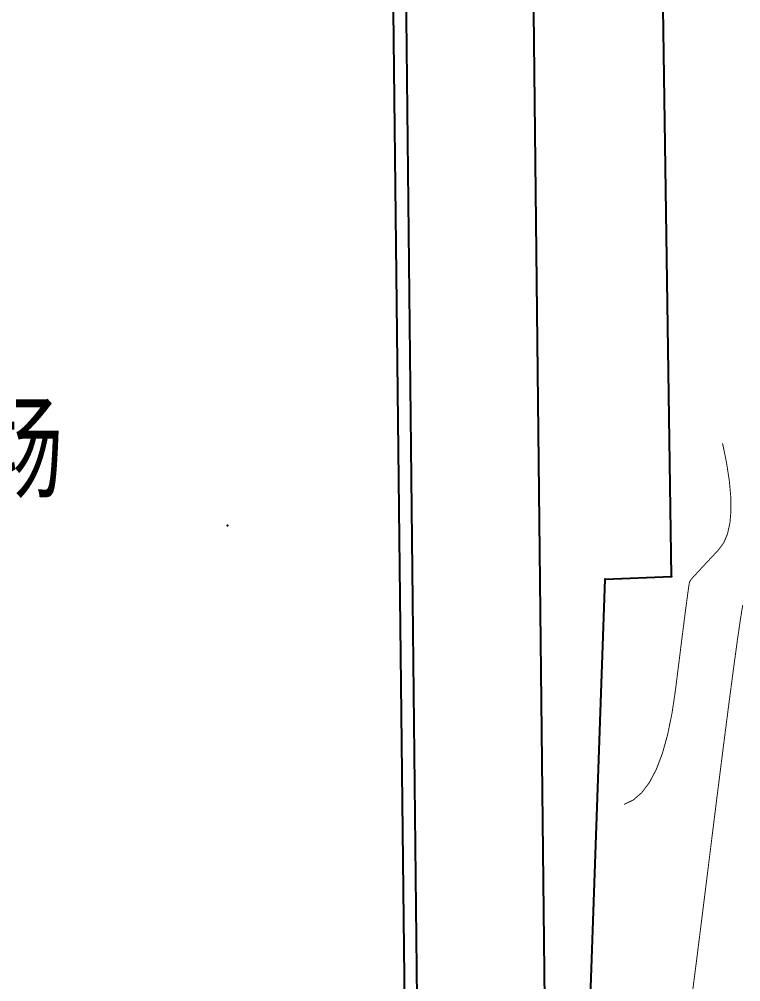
# Model space of a CAD drawing. Extents: x 940 to 1495, y 832 to 1212.
# Drawn here: x 1125.4 to 1182.8, y 920.6 to 997.2 of the extents above; entities that cross this region are included whole.
import ezdxf
from ezdxf.enums import TextEntityAlignment as Align

# ---------------------------------------------------------------- set-up
doc = ezdxf.new("R2010")
doc.units = 0
doc.header["$LTSCALE"] = 0.5
doc.header["$PDSIZE"] = 0.2
for name, color, linetype in [('DGX', 2, 'CONTINUOUS'), ('DLDW', 11, 'CONTINUOUS'), ('JMD', 6, 'CONTINUOUS'), ('ZDH', 1, 'CONTINUOUS')]:
    doc.layers.add(name, color=color, linetype=linetype)
doc.styles.add('HZ', font='rs.shx', dxfattribs={"width": 0.8, "bigfont": 'hztxt.shx'})
doc.linetypes.add('447', pattern='A,8,-1,[148,AAA.SHX,S=1,R=0,X=0,Y=0],-1', length=10)

msp = doc.modelspace()

# ---------------------------------------------------------------- linework, layer by layer
at = {"layer": 'DGX', "linetype": 'Continuous', "const_width": 0.075, "flags": 128}
for points in [[(1173.556, 934.706), (1174.295, 935.061), (1174.97, 935.645), (1175.581, 936.457), (1176.127, 937.497), (1176.609, 938.766), (1177.027, 940.264), (1177.38, 941.99), (1177.669, 943.944), (1177.91, 945.887), (1178.122, 947.576), (1178.304, 949.012), (1178.456, 950.195), (1178.579, 951.125), (1178.672, 951.803), (1178.735, 952.227), (1178.768, 952.398), (1178.79, 952.445), (1178.817, 952.494), (1178.85, 952.547), (1178.89, 952.603), (1178.936, 952.662), (1178.987, 952.725), (1179.045, 952.79), (1179.109, 952.859), (1179.198, 952.955), (1179.335, 953.1), (1179.517, 953.296), (1179.746, 953.542), (1180.021, 953.838), (1180.343, 954.184), (1180.711, 954.58), (1181.125, 955.026), (1181.512, 955.571), (1181.798, 956.261), (1181.983, 957.097), (1182.068, 958.079), (1182.051, 959.206), (1181.934, 960.48), (1181.716, 961.899), (1181.397, 963.464)], [(1173.556, 934.706), (1174.295, 935.061), (1174.97, 935.645), (1175.581, 936.457), (1176.127, 937.497), (1176.609, 938.766), (1177.027, 940.264), (1177.38, 941.99), (1177.669, 943.944), (1177.91, 945.887), (1178.122, 947.576), (1178.304, 949.012), (1178.456, 950.195), (1178.579, 951.125), (1178.672, 951.803), (1178.735, 952.227), (1178.768, 952.398), (1178.79, 952.445), (1178.817, 952.494), (1178.85, 952.547), (1178.89, 952.603), (1178.936, 952.662), (1178.987, 952.725), (1179.045, 952.79), (1179.109, 952.859), (1179.198, 952.955), (1179.335, 953.1), (1179.517, 953.296), (1179.746, 953.542), (1180.021, 953.838), (1180.343, 954.184), (1180.711, 954.58), (1181.125, 955.026), (1181.512, 955.571), (1181.798, 956.261), (1181.983, 957.097), (1182.068, 958.079), (1182.051, 959.206), (1181.934, 960.48), (1181.716, 961.899), (1181.397, 963.464)], [(1173.556, 934.706), (1174.295, 935.061), (1174.97, 935.645), (1175.581, 936.457), (1176.127, 937.497), (1176.609, 938.766), (1177.027, 940.264), (1177.38, 941.99), (1177.669, 943.944), (1177.91, 945.887), (1178.122, 947.576), (1178.304, 949.012), (1178.456, 950.195), (1178.579, 951.125), (1178.672, 951.803), (1178.735, 952.227), (1178.768, 952.398), (1178.79, 952.445), (1178.817, 952.494), (1178.85, 952.547), (1178.89, 952.603), (1178.936, 952.662), (1178.987, 952.725), (1179.045, 952.79), (1179.109, 952.859), (1179.198, 952.955), (1179.335, 953.1), (1179.517, 953.296), (1179.746, 953.542), (1180.021, 953.838), (1180.343, 954.184), (1180.711, 954.58), (1181.125, 955.026), (1181.512, 955.571), (1181.798, 956.261), (1181.983, 957.097), (1182.068, 958.079), (1182.051, 959.206), (1181.934, 960.48), (1181.716, 961.899), (1181.397, 963.464)], [(1173.556, 934.706), (1174.295, 935.061), (1174.97, 935.645), (1175.581, 936.457), (1176.127, 937.497), (1176.609, 938.766), (1177.027, 940.264), (1177.38, 941.99), (1177.669, 943.944), (1177.91, 945.887), (1178.122, 947.576), (1178.304, 949.012), (1178.456, 950.195), (1178.579, 951.125), (1178.672, 951.803), (1178.735, 952.227), (1178.768, 952.398), (1178.79, 952.445), (1178.817, 952.494), (1178.85, 952.547), (1178.89, 952.603), (1178.936, 952.662), (1178.987, 952.725), (1179.045, 952.79), (1179.109, 952.859), (1179.198, 952.955), (1179.335, 953.1), (1179.517, 953.296), (1179.746, 953.542), (1180.021, 953.838), (1180.343, 954.184), (1180.711, 954.58), (1181.125, 955.026), (1181.512, 955.571), (1181.798, 956.261), (1181.983, 957.097), (1182.068, 958.079), (1182.051, 959.206), (1181.934, 960.48), (1181.716, 961.899), (1181.397, 963.464)], [(1173.556, 934.706), (1174.295, 935.061), (1174.97, 935.645), (1175.581, 936.457), (1176.127, 937.497), (1176.609, 938.766), (1177.027, 940.264), (1177.38, 941.99), (1177.669, 943.944), (1177.91, 945.887), (1178.122, 947.576), (1178.304, 949.012), (1178.456, 950.195), (1178.579, 951.125), (1178.672, 951.803), (1178.735, 952.227), (1178.768, 952.398), (1178.79, 952.445), (1178.817, 952.494), (1178.85, 952.547), (1178.89, 952.603), (1178.936, 952.662), (1178.987, 952.725), (1179.045, 952.79), (1179.109, 952.859), (1179.198, 952.955), (1179.335, 953.1), (1179.517, 953.296), (1179.746, 953.542), (1180.021, 953.838), (1180.343, 954.184), (1180.711, 954.58), (1181.125, 955.026), (1181.512, 955.571), (1181.798, 956.261), (1181.983, 957.097), (1182.068, 958.079), (1182.051, 959.206), (1181.934, 960.48), (1181.716, 961.899), (1181.397, 963.464)], [(1173.556, 934.706), (1174.295, 935.061), (1174.97, 935.645), (1175.581, 936.457), (1176.127, 937.497), (1176.609, 938.766), (1177.027, 940.264), (1177.38, 941.99), (1177.669, 943.944), (1177.91, 945.887), (1178.122, 947.576), (1178.304, 949.012), (1178.456, 950.195), (1178.579, 951.125), (1178.672, 951.803), (1178.735, 952.227), (1178.768, 952.398), (1178.79, 952.445), (1178.817, 952.494), (1178.85, 952.547), (1178.89, 952.603), (1178.936, 952.662), (1178.987, 952.725), (1179.045, 952.79), (1179.109, 952.859), (1179.198, 952.955), (1179.335, 953.1), (1179.517, 953.296), (1179.746, 953.542), (1180.021, 953.838), (1180.343, 954.184), (1180.711, 954.58), (1181.125, 955.026), (1181.512, 955.571), (1181.798, 956.261), (1181.983, 957.097), (1182.068, 958.079), (1182.051, 959.206), (1181.934, 960.48), (1181.716, 961.899), (1181.397, 963.464)], [(1183.004, 950.574), (1182.829, 949.501), (1182.586, 947.833), (1182.277, 945.57), (1181.9, 942.712), (1181.456, 939.26), (1180.944, 935.212), (1180.365, 930.57), (1179.787, 925.933), (1179.279, 921.902), (1178.84, 918.475)], [(1183.004, 950.574), (1182.829, 949.501), (1182.586, 947.833), (1182.277, 945.57), (1181.9, 942.712), (1181.456, 939.26), (1180.944, 935.212), (1180.365, 930.57), (1179.787, 925.933), (1179.279, 921.902), (1178.84, 918.475)], [(1183.004, 950.574), (1182.829, 949.501), (1182.586, 947.833), (1182.277, 945.57), (1181.9, 942.712), (1181.456, 939.26), (1180.944, 935.212), (1180.365, 930.57), (1179.787, 925.933), (1179.279, 921.902), (1178.84, 918.475)], [(1183.004, 950.574), (1182.829, 949.501), (1182.586, 947.833), (1182.277, 945.57), (1181.9, 942.712), (1181.456, 939.26), (1180.944, 935.212), (1180.365, 930.57), (1179.787, 925.933), (1179.279, 921.902), (1178.84, 918.475)], [(1183.004, 950.574), (1182.829, 949.501), (1182.586, 947.833), (1182.277, 945.57), (1181.9, 942.712), (1181.456, 939.26), (1180.944, 935.212), (1180.365, 930.57), (1179.787, 925.933), (1179.279, 921.902), (1178.84, 918.475)], [(1183.004, 950.574), (1182.829, 949.501), (1182.586, 947.833), (1182.277, 945.57), (1181.9, 942.712), (1181.456, 939.26), (1180.944, 935.212), (1180.365, 930.57), (1179.787, 925.933), (1179.279, 921.902), (1178.84, 918.475)]]:
    msp.add_lwpolyline(points, dxfattribs=at)
at = {"layer": 'DLDW', "linetype": 'Continuous', "flags": 128}
msp.add_lwpolyline([(1166.209, 1009.741), (1167.388, 904.753)], dxfattribs=at)
for points in [[(1157.266, 904.563), (1156.109, 1009.555), (1086.077, 1008.813), (1087.233, 903.859)], [(1088.279, 903.81), (1156.269, 904.625), (1155.066, 1009.58), (1087.093, 1008.754)]]:
    msp.add_lwpolyline(points, close=True, dxfattribs=at)
at = {"layer": 'JMD', "linetype": '447', "elevation": 10.524, "flags": 128}
msp.add_lwpolyline([(1170.186, 899.769), (1172.053, 952.633), (1177.339, 952.841), (1175.967, 1046.977), (1175.854, 1054.748)], dxfattribs=at)
at = {"layer": 'ZDH', "linetype": 'Continuous'}
for p in [(1142.009, 956.92, 10.707), (1142.009, 956.92, 10.707), (1142.009, 956.92, 10.707), (1172.053, 952.633, 10.643), (1172.053, 952.633, 10.643), (1172.053, 952.633, 10.643), (1177.339, 952.841, 10.671), (1177.339, 952.841, 10.671), (1177.339, 952.841, 10.671)]:
    msp.add_point(p, dxfattribs=at)

# ---------------------------------------------------------------- texts
at = {"layer": 'DLDW', "linetype": 'Continuous', "style": 'HZ', "width": 0.8}
msp.add_text('田径场', height=7.5, dxfattribs=at).set_placement((1119.922, 963.216), align=Align.MIDDLE)

doc.saveas('drawing.dxf')
